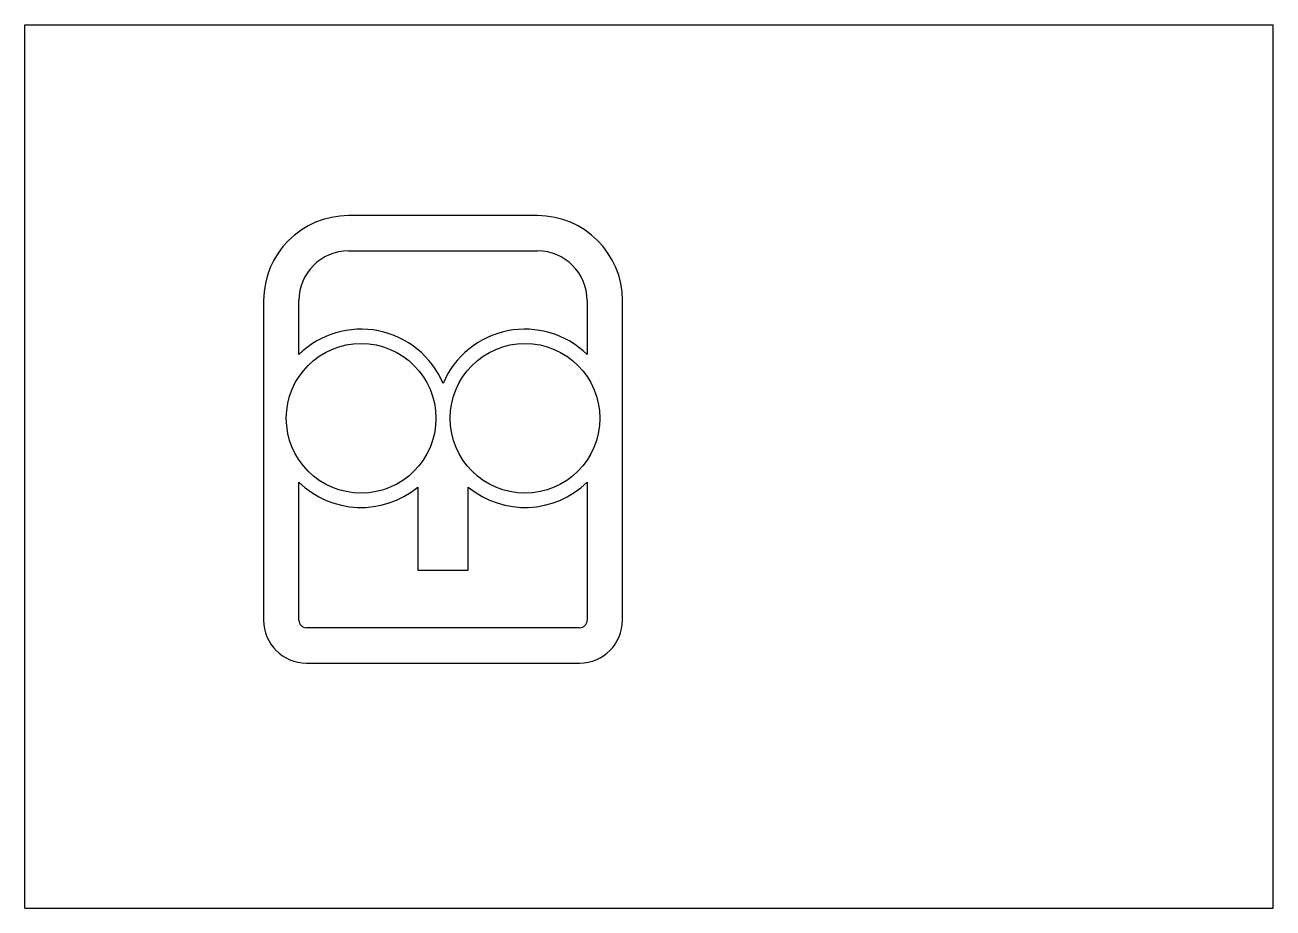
# Model space of a CAD drawing. Header units: millimetres. Extents: x 0 to 297, y 0 to 210.
import ezdxf

# ---------------------------------------------------------------- set-up
doc = ezdxf.new("R2010")
doc.units = ezdxf.units.MM
doc.header["$LTSCALE"] = 16.335
doc.layers.get('0').update_dxf_attribs({"linetype": 'CONTINUOUS'})

msp = doc.modelspace()

# ---------------------------------------------------------------- linework, layer by layer
at = {"color": 7, "linetype": 'CONTINUOUS'}
for p, q in [((0, 0), (0, 210)), ((0, 210), (297, 210)), ((297, 0), (297, 210)), ((121.99, 164.66), (76.99, 164.66)), ((76.99, 156.26), (121.99, 156.26)), ((56.79, 144.46), (56.79, 68.46)), ((65.19, 131.64), (65.19, 144.46)), ((133.79, 144.46), (133.79, 131.64)), ((142.19, 68.46), (142.19, 144.46)), ((65.19, 68.46), (65.19, 101.28)), ((133.79, 101.28), (133.79, 68.46)), ((93.49, 100.12), (93.49, 80.38)), ((105.49, 80.38), (105.49, 100.12)), ((93.49, 80.38), (105.49, 80.38)), ((131.99, 66.66), (66.99, 66.66)), ((66.99, 58.26), (131.99, 58.26)), ((0, 0), (297, 0))]:
    msp.add_line(p, q, dxfattribs=at)
for centre in [(79.99, 116.46), (118.99, 116.46)]:
    msp.add_circle(centre, 17.8, dxfattribs=at)
for centre, radius, start, end in [((76.99, 144.46), 20.2, 90, 180), ((121.99, 144.46), 20.2, 0, 90), ((76.99, 144.46), 11.8, 90, 180), ((121.99, 144.46), 11.8, 0, 90), ((79.99, 116.46), 21.2, 23.1015, 134.2758), ((118.99, 116.46), 21.2, 45.7242, 156.8985), ((79.99, 116.46), 21.2, 225.7242, 309.5531), ((118.99, 116.46), 21.2, 230.4469, 314.2758), ((66.99, 68.46), 10.2, 180, 270), ((66.99, 68.46), 1.8, 180, 270), ((131.99, 68.46), 10.2, 270, 360), ((131.99, 68.46), 1.8, 270, 360)]:
    msp.add_arc(centre, radius, start, end, dxfattribs=at)

doc.saveas('drawing.dxf')
